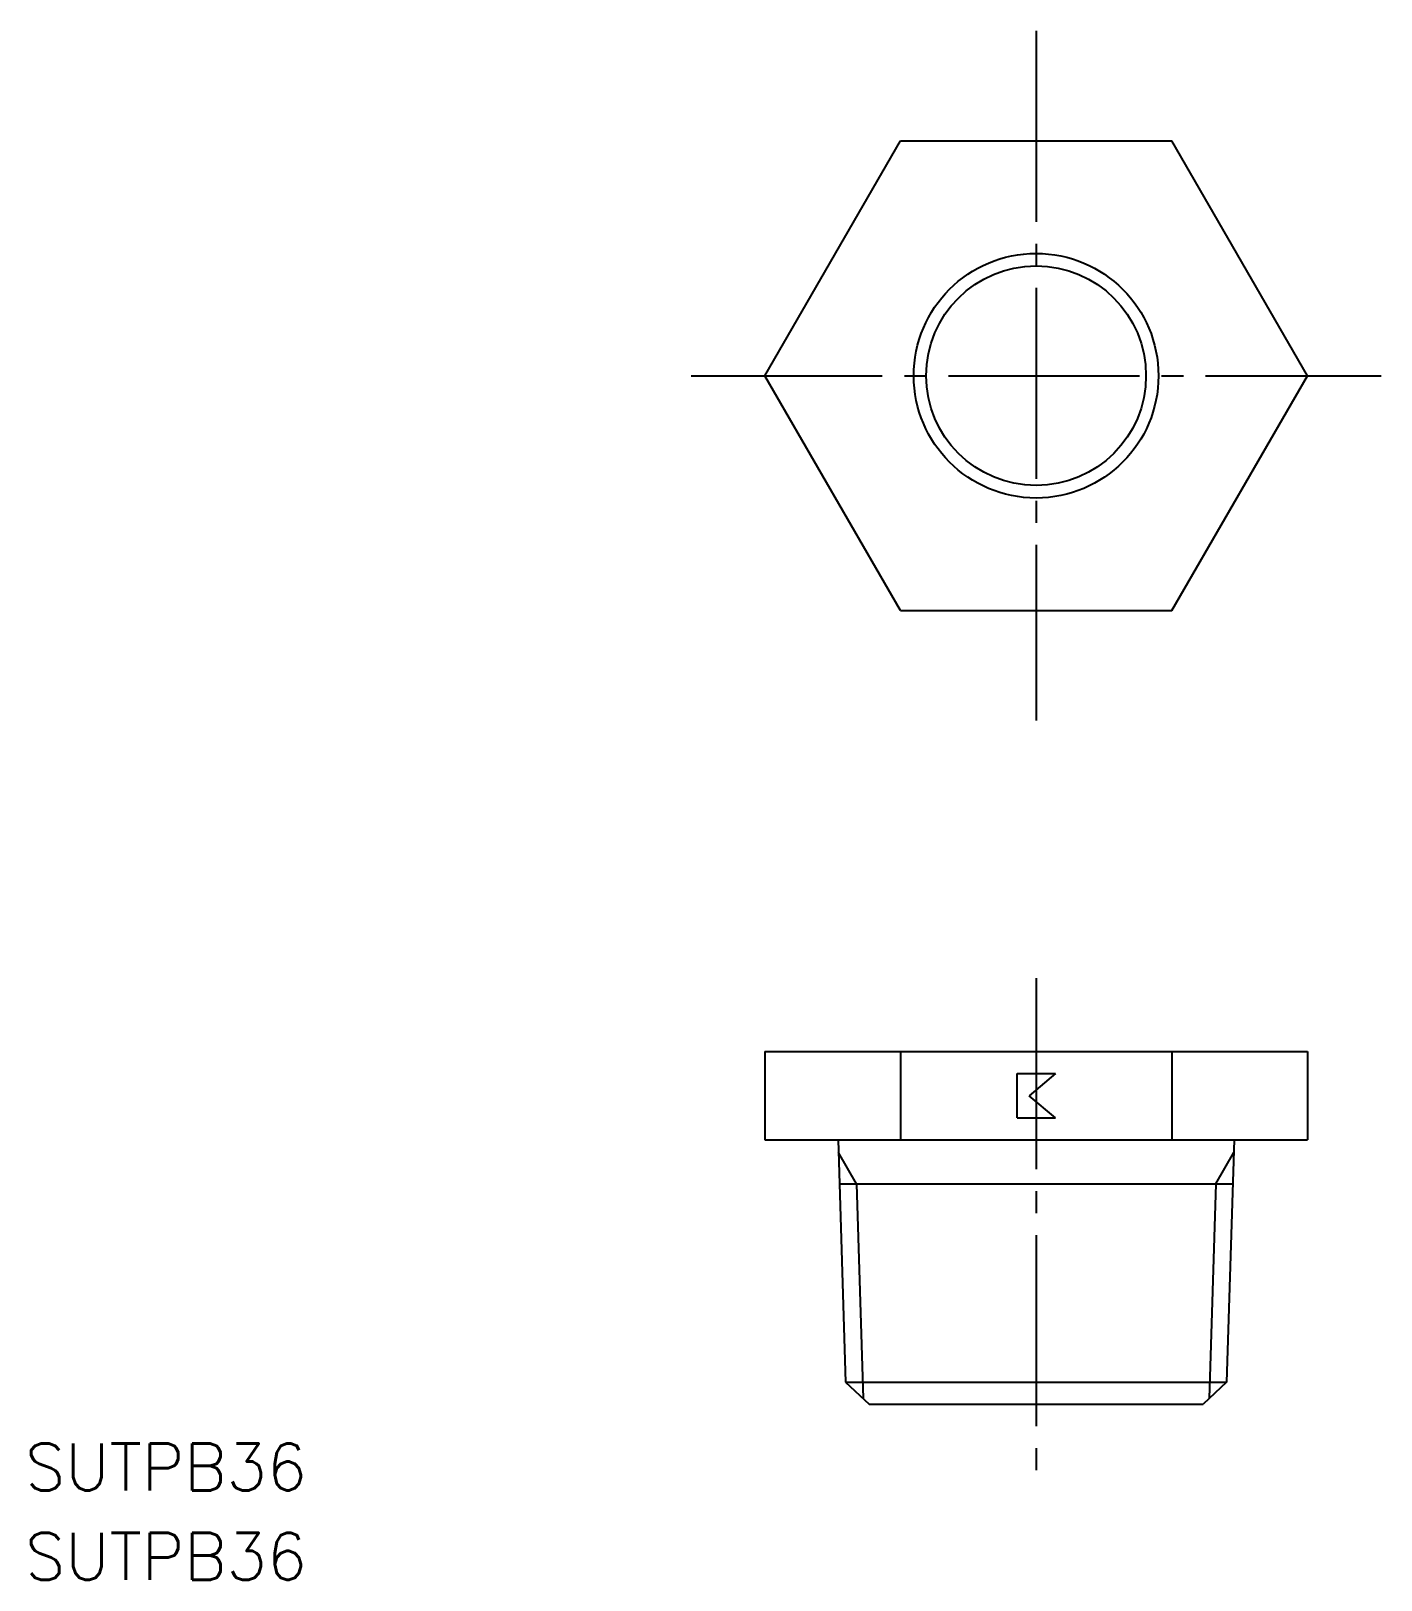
# Model space of a CAD drawing. Extents: x 47 to 139, y 151 to 256.
import ezdxf

# ---------------------------------------------------------------- set-up
doc = ezdxf.new("R2010")
doc.units = 0
doc.linetypes.add('CENTER', pattern=[17.5, 13, -1.5, 1.5, -1.5])
doc.layers.get('0').update_dxf_attribs({"linetype": 'CONTINUOUS'})
doc.layers.add('CENTER', color=1, linetype='CENTER')
doc.styles.get("Standard").update_dxf_attribs({"font": 'txt.shx', "bigfont": '@extfont2.shx'})

msp = doc.modelspace()

# ---------------------------------------------------------------- linework, layer by layer
at = {"color": 7, "linetype": 'CONTINUOUS'}
for p, q in [((97.09, 232.9), (106.33, 248.9)), ((106.33, 248.9), (124.8, 248.9)), ((134.04, 232.9), (124.8, 248.9)), ((106.33, 216.9), (97.09, 232.9)), ((124.8, 216.9), (134.04, 232.9)), ((106.33, 216.9), (124.8, 216.9)), ((97.09, 186.87), (134.04, 186.87)), ((97.09, 186.87), (97.09, 180.87)), ((106.33, 186.87), (106.33, 180.87)), ((124.8, 186.87), (124.8, 180.87)), ((134.04, 186.87), (134.04, 180.87)), ((114.26, 182.37), (114.26, 185.37)), ((114.26, 185.37), (116.87, 185.37)), ((116.87, 185.37), (115.08, 183.87)), ((116.87, 182.37), (115.08, 183.87)), ((114.26, 182.37), (116.87, 182.37)), ((97.09, 180.87), (134.04, 180.87)), ((102.08, 180.87), (102.59, 164.37)), ((129.05, 180.87), (128.53, 164.37)), ((102.59, 164.37), (104.19, 162.87)), ((128.53, 164.37), (126.94, 162.87)), ((104.19, 162.87), (126.94, 162.87))]:
    msp.add_line(p, q, dxfattribs=at)
at = {"color": 3, "linetype": 'CONTINUOUS'}
for p, q in [((103.33, 177.87), (102.1, 180)), ((127.79, 177.87), (129.02, 180)), ((102.17, 177.87), (128.95, 177.87)), ((103.33, 177.87), (103.79, 163.24)), ((127.79, 177.87), (127.34, 163.24)), ((102.59, 164.37), (128.53, 164.37))]:
    msp.add_line(p, q, dxfattribs=at)
at = {"color": 7, "linetype": 'CONTINUOUS'}
for radius in [8.33, 7.48]:
    msp.add_circle((115.56, 232.9), radius, dxfattribs=at)
at = {"layer": 'CENTER', "color": 1, "linetype": 'CENTER'}
for p, q in [((115.56, 256.38), (115.56, 209.43)), ((92.09, 232.9), (139.04, 232.9)), ((115.56, 191.87), (115.56, 157.87))]:
    msp.add_line(p, q, dxfattribs=at)

# ---------------------------------------------------------------- texts
at = {"color": 7, "linetype": 'CONTINUOUS'}
for p in [(46.73, 156.98), (46.73, 150.89)]:
    msp.add_text('SUTPB36', height=3.2, dxfattribs=at).set_placement(p)

doc.saveas('drawing.dxf')
